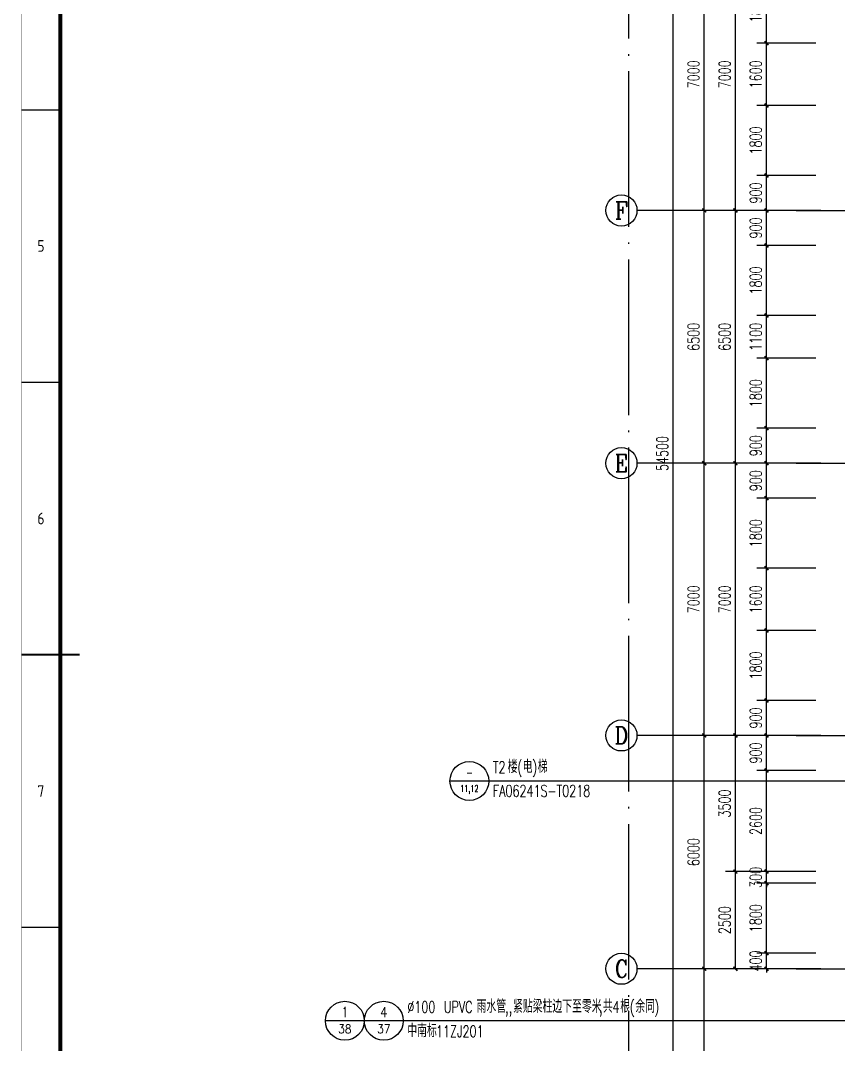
# Model space of a CAD drawing. Extents: x -93062 to 326984, y -142534 to 91021.
# Drawn here: x 124659 to 145689, y 38924 to 65257 of the extents above; entities that cross this region are included whole.
import ezdxf
from ezdxf.enums import TextEntityAlignment as Align

# ---------------------------------------------------------------- set-up
doc = ezdxf.new("R2010")
doc.units = 0
doc.header["$LTSCALE"] = 1000
doc.header["$MEASUREMENT"] = 0
doc.linetypes.add('DOTE', pattern=[2.42, 2, -0.2, 0.02, -0.2])
doc.layers.get('0').update_dxf_attribs({"color": 8})
doc.layers.get('Defpoints').update_dxf_attribs({"color": 8})
for name, color, linetype in [('AXIS', 8, 'Continuous'), ('AXIS_TEXT', 8, 'Continuous'), ('DIM_IDEN', 8, 'Continuous'), ('DOTE', 8, 'DOTE'), ('PUB_DIM', 8, 'Continuous'), ('PUB_TEXT', 8, 'Continuous')]:
    doc.layers.add(name, color=color, linetype=linetype)
doc.styles.add('_TCH_AXIS', font='COMPLEX', dxfattribs={"bigfont": 'GBCBIG'})
doc.styles.add('_TCH_DIM', font='SIMPLEX', dxfattribs={"bigfont": 'GBCBIG'})
doc.styles.add('_TCH_DIM_T3', font='SIMPLEX', dxfattribs={"width": 0.705882, "bigfont": 'GBCBIG'})
doc.styles.add('_TCH_LABEL', font='COMPLEX', dxfattribs={"bigfont": 'GBCBIG'})
doc.styles.add('COMPLEX', font='COMPLEX')
doc.styles.get("Standard").update_dxf_attribs({"font": 'gbenor.shx', "bigfont": 'gbcbig.shx'})
doc.styles.add('TK', font='GEDITXT.SHX', dxfattribs={"width": 0.85, "height": 3.5, "bigfont": 'DXT.SHX'})
doc.dimstyles.new('_TCH_ARCH&&100', dxfattribs={"dimtxt": 297.5, "dimasz": 100, "dimexe": 250, "dimexo": 300, "dimgap": 126.25, "dimtad": 1, "dimdec": 0, "dimzin": 0, "dimdsep": 46, "dimtxsty": '_TCH_DIM_T3', "dimblk": 'ARCHTICK', "dimcen": 0.09, "dimazin": 2, "dimtfac": 1, "dimtdec": 0, "dimtix": 1, "dimtmove": 2, "dimatfit": 3, "dimfxl": 1, "dimtolj": 1, "dimtzin": 0, "dimarcsym": 0})

# ---------------------------------------------------------------- blocks, each defined once
blk = doc.blocks.new('GEDI_WK_A1_V')
at = {"color": 3}
for p, q in [((0, 560.67), (10, 560.67)), ((0, 490.58), (10, 490.58)), ((0, 420.5), (10, 420.5)), ((0, 350.42), (10, 350.42))]:
    blk.add_line(p, q, dxfattribs=at)
for points, const_width in [([(0, 841), (0, 0), (594, 0), (594, 841)], 0.1), ([(10, 816), (10, 10), (584, 10), (584, 816)], 1)]:
    blk.add_lwpolyline(points, close=True, dxfattribs=dict(at, const_width=const_width))
at = {"color": 3, "const_width": 0.5}
blk.add_lwpolyline([(0, 420.5), (15, 420.5)], dxfattribs=at)
at = {"color": 3}
for s, p in [('5', (5, 525.62)), ('6', (5, 455.54)), ('7', (5, 385.46))]:
    blk.add_text(s, height=3, dxfattribs=at).set_placement(p, align=Align.MIDDLE)
blk = doc.blocks.new('A$C711966D6')
blk.add_blockref('GEDI_WK_A1_V', (0, 0))
at = {"style": 'TK', "width": 0.85}
for tag, height, p in [('PROJECTNAME', 4.75, (529, 44)), ('PHASE', 4, (571, 44)), ('DRAWINGNAME', 4.75, (539, 31))]:
    blk.add_attdef(tag, text='', height=height, dxfattribs=at).set_placement(p, align=Align.MIDDLE_CENTER)
for tag, p, height in [('APPROVE', (416, 32.75), 3.5), ('DESIGN', (461, 32.75), 3.5), ('REVIEW1', (416, 25.75), 3.5), ('DRAW', (461, 25.75), 3.5), ('REVIEW2', (416, 18.75), 3.5), ('PROPORTION', (461, 18.75), 3.5), ('DRAWINGNUMBER', (511, 18.5), 4), ('CHECK', (416, 11.75), 3.5), ('DATE', (461, 11.75), 3.5), ('VERSION', (577, 11.75), 3.5)]:
    blk.add_attdef(tag, p, '', height=height, dxfattribs=at)
blk = doc.blocks.new('是飞洒发时')
at = {"xscale": 100, "yscale": 100, "zscale": 100}
blk.add_blockref('A$C711966D6', (0, 0), dxfattribs=at)
blk = doc.blocks.new('_ArchTick')
at = {"color": 0, "linetype": 'ByBlock', "const_width": 0.4}
blk.add_lwpolyline([(-0.5, -0.5), (0.5, 0.5)], dxfattribs=at)
blk = doc.blocks.new('*D1085')
at = {"layer": 'AXIS', "color": 0, "lineweight": -2, "transparency": 16777216}
for p, q in [((145102, 43372), (142787, 43372)), ((143037, 40872), (143037, 43372)), ((145102, 40872), (142787, 40872))]:
    blk.add_line(p, q, dxfattribs=at)
at = {"layer": 'Defpoints', "color": 0, "transparency": 16777216}
for p in [(143037, 43372), (145402, 43372), (145402, 40872)]:
    blk.add_point(p, dxfattribs=at)
at = {"layer": 'AXIS', "color": 0, "lineweight": -2, "transparency": 16777216, "xscale": 100, "yscale": 100, "zscale": 100}
for p, rotation in [((143037, 43372), 90), ((143037, 40872), 270)]:
    blk.add_blockref('_ArchTick', p, dxfattribs=dict(at, rotation=rotation))
at = {"layer": 'AXIS', "color": 0, "transparency": 16777216, "insert": (142762, 42122), "char_height": 297.5, "attachment_point": 5, "rotation": 90, "style": '_TCH_DIM_T3'}
blk.add_mtext('\\A1;2500', dxfattribs=at)
blk = doc.blocks.new('*D1086')
at = {"layer": 'AXIS', "color": 0, "lineweight": -2, "transparency": 16777216}
for p, q in [((145102, 46872), (142787, 46872)), ((143037, 43372), (143037, 46872)), ((145102, 43372), (142787, 43372))]:
    blk.add_line(p, q, dxfattribs=at)
at = {"layer": 'Defpoints', "color": 0, "transparency": 16777216}
for p in [(143037, 46872), (145402, 46872), (145402, 43372)]:
    blk.add_point(p, dxfattribs=at)
at = {"layer": 'AXIS', "color": 0, "lineweight": -2, "transparency": 16777216, "xscale": 100, "yscale": 100, "zscale": 100}
for p, rotation in [((143037, 46872), 90), ((143037, 43372), 270)]:
    blk.add_blockref('_ArchTick', p, dxfattribs=dict(at, rotation=rotation))
at = {"layer": 'AXIS', "color": 0, "transparency": 16777216, "insert": (142762, 45122), "char_height": 297.5, "attachment_point": 5, "rotation": 90, "style": '_TCH_DIM_T3'}
blk.add_mtext('\\A1;3500', dxfattribs=at)
blk = doc.blocks.new('*D1087')
at = {"layer": 'AXIS', "color": 0, "lineweight": -2, "transparency": 16777216}
for p, q in [((145102, 53872), (142787, 53872)), ((143037, 46872), (143037, 53872)), ((145102, 46872), (142787, 46872))]:
    blk.add_line(p, q, dxfattribs=at)
at = {"layer": 'Defpoints', "color": 0, "transparency": 16777216}
for p in [(143037, 53872), (145402, 53872), (145402, 46872)]:
    blk.add_point(p, dxfattribs=at)
at = {"layer": 'AXIS', "color": 0, "lineweight": -2, "transparency": 16777216, "xscale": 100, "yscale": 100, "zscale": 100}
for p, rotation in [((143037, 53872), 90), ((143037, 46872), 270)]:
    blk.add_blockref('_ArchTick', p, dxfattribs=dict(at, rotation=rotation))
at = {"layer": 'AXIS', "color": 0, "transparency": 16777216, "insert": (142762, 50372), "char_height": 297.5, "attachment_point": 5, "rotation": 90, "style": '_TCH_DIM_T3'}
blk.add_mtext('\\A1;7000', dxfattribs=at)
blk = doc.blocks.new('*D1088')
at = {"layer": 'AXIS', "color": 0, "lineweight": -2, "transparency": 16777216}
for p, q in [((145102, 60372), (142787, 60372)), ((143037, 53872), (143037, 60372)), ((145102, 53872), (142787, 53872))]:
    blk.add_line(p, q, dxfattribs=at)
at = {"layer": 'Defpoints', "color": 0, "transparency": 16777216}
for p in [(143037, 60372), (145402, 60372), (145402, 53872)]:
    blk.add_point(p, dxfattribs=at)
at = {"layer": 'AXIS', "color": 0, "lineweight": -2, "transparency": 16777216, "xscale": 100, "yscale": 100, "zscale": 100}
for p, rotation in [((143037, 60372), 90), ((143037, 53872), 270)]:
    blk.add_blockref('_ArchTick', p, dxfattribs=dict(at, rotation=rotation))
at = {"layer": 'AXIS', "color": 0, "transparency": 16777216, "insert": (142762, 57122), "char_height": 297.5, "attachment_point": 5, "rotation": 90, "style": '_TCH_DIM_T3'}
blk.add_mtext('\\A1;6500', dxfattribs=at)
blk = doc.blocks.new('*D1089')
at = {"layer": 'AXIS', "color": 0, "lineweight": -2, "transparency": 16777216}
for p, q in [((145102, 67372), (142787, 67372)), ((143037, 60372), (143037, 67372)), ((145102, 60372), (142787, 60372))]:
    blk.add_line(p, q, dxfattribs=at)
at = {"layer": 'Defpoints', "color": 0, "transparency": 16777216}
for p in [(143037, 67372), (145402, 67372), (145402, 60372)]:
    blk.add_point(p, dxfattribs=at)
at = {"layer": 'AXIS', "color": 0, "lineweight": -2, "transparency": 16777216, "xscale": 100, "yscale": 100, "zscale": 100}
for p, rotation in [((143037, 67372), 90), ((143037, 60372), 270)]:
    blk.add_blockref('_ArchTick', p, dxfattribs=dict(at, rotation=rotation))
at = {"layer": 'AXIS', "color": 0, "transparency": 16777216, "insert": (142762, 63872), "char_height": 297.5, "attachment_point": 5, "rotation": 90, "style": '_TCH_DIM_T3'}
blk.add_mtext('\\A1;7000', dxfattribs=at)
blk = doc.blocks.new('*D1113')
at = {"layer": 'AXIS', "color": 0, "lineweight": -2, "transparency": 16777216}
for p, q in [((144437, 81372), (141187, 81372)), ((141437, 26872), (141437, 81372)), ((144437, 26872), (141187, 26872))]:
    blk.add_line(p, q, dxfattribs=at)
at = {"layer": 'Defpoints', "color": 0, "transparency": 16777216}
for p in [(141437, 81372), (144737, 81372), (144737, 26872)]:
    blk.add_point(p, dxfattribs=at)
at = {"layer": 'AXIS', "color": 0, "lineweight": -2, "transparency": 16777216, "xscale": 100, "yscale": 100, "zscale": 100}
for p, rotation in [((141437, 81372), 90), ((141437, 26872), 270)]:
    blk.add_blockref('_ArchTick', p, dxfattribs=dict(at, rotation=rotation))
at = {"layer": 'AXIS', "color": 0, "transparency": 16777216, "insert": (141162, 54122), "char_height": 297.5, "attachment_point": 5, "rotation": 90, "style": '_TCH_DIM_T3'}
blk.add_mtext('\\A1;54500', dxfattribs=at)
blk = doc.blocks.new('*D1121')
at = {"layer": 'Defpoints', "color": 0, "transparency": 16777216}
for p in [(143837, 41272), (145402, 41272), (145402, 40872)]:
    blk.add_point(p, dxfattribs=at)
at = {"layer": 'PUB_DIM', "color": 0, "lineweight": -2, "transparency": 16777216}
for p, q in [((143837, 41272), (143837, 41372)), ((145102, 41272), (143587, 41272)), ((143837, 40872), (143837, 41272)), ((145102, 40872), (143587, 40872)), ((143837, 40872), (143837, 40772))]:
    blk.add_line(p, q, dxfattribs=at)
at = {"layer": 'PUB_DIM', "color": 0, "lineweight": -2, "transparency": 16777216, "xscale": 100, "yscale": 100, "zscale": 100}
for p, rotation in [((143837, 41272), 270), ((143837, 40872), 90)]:
    blk.add_blockref('_ArchTick', p, dxfattribs=dict(at, rotation=rotation))
at = {"layer": 'PUB_DIM', "color": 0, "transparency": 16777216, "insert": (143562, 41072), "char_height": 297.5, "attachment_point": 5, "rotation": 90, "style": '_TCH_DIM_T3'}
blk.add_mtext('\\A1;400', dxfattribs=at)
blk = doc.blocks.new('*D1122')
at = {"layer": 'Defpoints', "color": 0, "transparency": 16777216}
for p in [(143837, 43072), (145402, 43072), (145402, 41272)]:
    blk.add_point(p, dxfattribs=at)
at = {"layer": 'PUB_DIM', "color": 0, "lineweight": -2, "transparency": 16777216}
for p, q in [((145102, 43072), (143587, 43072)), ((143837, 41272), (143837, 43072)), ((145102, 41272), (143587, 41272))]:
    blk.add_line(p, q, dxfattribs=at)
at = {"layer": 'PUB_DIM', "color": 0, "lineweight": -2, "transparency": 16777216, "xscale": 100, "yscale": 100, "zscale": 100}
for p, rotation in [((143837, 43072), 90), ((143837, 41272), 270)]:
    blk.add_blockref('_ArchTick', p, dxfattribs=dict(at, rotation=rotation))
at = {"layer": 'PUB_DIM', "color": 0, "transparency": 16777216, "insert": (143562, 42172), "char_height": 297.5, "attachment_point": 5, "rotation": 90, "style": '_TCH_DIM_T3'}
blk.add_mtext('\\A1;1800', dxfattribs=at)
blk = doc.blocks.new('*D1123')
at = {"layer": 'Defpoints', "color": 0, "transparency": 16777216}
for p in [(143837, 43372), (145402, 43372), (145402, 43072)]:
    blk.add_point(p, dxfattribs=at)
at = {"layer": 'PUB_DIM', "color": 0, "lineweight": -2, "transparency": 16777216}
for p, q in [((143837, 43372), (143837, 43472)), ((145102, 43372), (143587, 43372)), ((143837, 43072), (143837, 43372)), ((145102, 43072), (143587, 43072)), ((143837, 43072), (143837, 42972))]:
    blk.add_line(p, q, dxfattribs=at)
at = {"layer": 'PUB_DIM', "color": 0, "lineweight": -2, "transparency": 16777216, "xscale": 100, "yscale": 100, "zscale": 100}
for p, rotation in [((143837, 43372), 270), ((143837, 43072), 90)]:
    blk.add_blockref('_ArchTick', p, dxfattribs=dict(at, rotation=rotation))
at = {"layer": 'PUB_DIM', "color": 0, "transparency": 16777216, "insert": (143562, 43222), "char_height": 297.5, "attachment_point": 5, "rotation": 90, "style": '_TCH_DIM_T3'}
blk.add_mtext('\\A1;300', dxfattribs=at)
blk = doc.blocks.new('*D1124')
at = {"layer": 'Defpoints', "color": 0, "transparency": 16777216}
for p in [(143837, 45972), (145402, 45972), (145402, 43372)]:
    blk.add_point(p, dxfattribs=at)
at = {"layer": 'PUB_DIM', "color": 0, "lineweight": -2, "transparency": 16777216}
for p, q in [((145102, 45972), (143587, 45972)), ((143837, 43372), (143837, 45972)), ((145102, 43372), (143587, 43372))]:
    blk.add_line(p, q, dxfattribs=at)
at = {"layer": 'PUB_DIM', "color": 0, "lineweight": -2, "transparency": 16777216, "xscale": 100, "yscale": 100, "zscale": 100}
for p, rotation in [((143837, 45972), 90), ((143837, 43372), 270)]:
    blk.add_blockref('_ArchTick', p, dxfattribs=dict(at, rotation=rotation))
at = {"layer": 'PUB_DIM', "color": 0, "transparency": 16777216, "insert": (143562, 44672), "char_height": 297.5, "attachment_point": 5, "rotation": 90, "style": '_TCH_DIM_T3'}
blk.add_mtext('\\A1;2600', dxfattribs=at)
blk = doc.blocks.new('*D1125')
at = {"layer": 'Defpoints', "color": 0, "transparency": 16777216}
for p in [(143837, 46872), (145402, 46872), (145402, 45972)]:
    blk.add_point(p, dxfattribs=at)
at = {"layer": 'PUB_DIM', "color": 0, "lineweight": -2, "transparency": 16777216}
for p, q in [((145102, 46872), (143587, 46872)), ((143837, 45972), (143837, 46872)), ((145102, 45972), (143587, 45972))]:
    blk.add_line(p, q, dxfattribs=at)
at = {"layer": 'PUB_DIM', "color": 0, "lineweight": -2, "transparency": 16777216, "xscale": 100, "yscale": 100, "zscale": 100}
for p, rotation in [((143837, 46872), 90), ((143837, 45972), 270)]:
    blk.add_blockref('_ArchTick', p, dxfattribs=dict(at, rotation=rotation))
at = {"layer": 'PUB_DIM', "color": 0, "transparency": 16777216, "insert": (143562, 46422), "char_height": 297.5, "attachment_point": 5, "rotation": 90, "style": '_TCH_DIM_T3'}
blk.add_mtext('\\A1;900', dxfattribs=at)
blk = doc.blocks.new('*D1126')
at = {"layer": 'Defpoints', "color": 0, "transparency": 16777216}
for p in [(143837, 47772), (145402, 47772), (145402, 46872)]:
    blk.add_point(p, dxfattribs=at)
at = {"layer": 'PUB_DIM', "color": 0, "lineweight": -2, "transparency": 16777216}
for p, q in [((145102, 47772), (143587, 47772)), ((143837, 46872), (143837, 47772)), ((145102, 46872), (143587, 46872))]:
    blk.add_line(p, q, dxfattribs=at)
at = {"layer": 'PUB_DIM', "color": 0, "lineweight": -2, "transparency": 16777216, "xscale": 100, "yscale": 100, "zscale": 100}
for p, rotation in [((143837, 47772), 90), ((143837, 46872), 270)]:
    blk.add_blockref('_ArchTick', p, dxfattribs=dict(at, rotation=rotation))
at = {"layer": 'PUB_DIM', "color": 0, "transparency": 16777216, "insert": (143562, 47322), "char_height": 297.5, "attachment_point": 5, "rotation": 90, "style": '_TCH_DIM_T3'}
blk.add_mtext('\\A1;900', dxfattribs=at)
blk = doc.blocks.new('*D1127')
at = {"layer": 'Defpoints', "color": 0, "transparency": 16777216}
for p in [(143837, 49572), (145402, 49572), (145402, 47772)]:
    blk.add_point(p, dxfattribs=at)
at = {"layer": 'PUB_DIM', "color": 0, "lineweight": -2, "transparency": 16777216}
for p, q in [((145102, 49572), (143587, 49572)), ((143837, 47772), (143837, 49572)), ((145102, 47772), (143587, 47772))]:
    blk.add_line(p, q, dxfattribs=at)
at = {"layer": 'PUB_DIM', "color": 0, "lineweight": -2, "transparency": 16777216, "xscale": 100, "yscale": 100, "zscale": 100}
for p, rotation in [((143837, 49572), 90), ((143837, 47772), 270)]:
    blk.add_blockref('_ArchTick', p, dxfattribs=dict(at, rotation=rotation))
at = {"layer": 'PUB_DIM', "color": 0, "transparency": 16777216, "insert": (143562, 48672), "char_height": 297.5, "attachment_point": 5, "rotation": 90, "style": '_TCH_DIM_T3'}
blk.add_mtext('\\A1;1800', dxfattribs=at)
blk = doc.blocks.new('*D1128')
at = {"layer": 'Defpoints', "color": 0, "transparency": 16777216}
for p in [(143837, 51172), (145402, 51172), (145402, 49572)]:
    blk.add_point(p, dxfattribs=at)
at = {"layer": 'PUB_DIM', "color": 0, "lineweight": -2, "transparency": 16777216}
for p, q in [((145102, 51172), (143587, 51172)), ((143837, 49572), (143837, 51172)), ((145102, 49572), (143587, 49572))]:
    blk.add_line(p, q, dxfattribs=at)
at = {"layer": 'PUB_DIM', "color": 0, "lineweight": -2, "transparency": 16777216, "xscale": 100, "yscale": 100, "zscale": 100}
for p, rotation in [((143837, 51172), 90), ((143837, 49572), 270)]:
    blk.add_blockref('_ArchTick', p, dxfattribs=dict(at, rotation=rotation))
at = {"layer": 'PUB_DIM', "color": 0, "transparency": 16777216, "insert": (143562, 50372), "char_height": 297.5, "attachment_point": 5, "rotation": 90, "style": '_TCH_DIM_T3'}
blk.add_mtext('\\A1;1600', dxfattribs=at)
blk = doc.blocks.new('*D1129')
at = {"layer": 'Defpoints', "color": 0, "transparency": 16777216}
for p in [(143837, 52972), (145402, 52972), (145402, 51172)]:
    blk.add_point(p, dxfattribs=at)
at = {"layer": 'PUB_DIM', "color": 0, "lineweight": -2, "transparency": 16777216}
for p, q in [((145102, 52972), (143587, 52972)), ((143837, 51172), (143837, 52972)), ((145102, 51172), (143587, 51172))]:
    blk.add_line(p, q, dxfattribs=at)
at = {"layer": 'PUB_DIM', "color": 0, "lineweight": -2, "transparency": 16777216, "xscale": 100, "yscale": 100, "zscale": 100}
for p, rotation in [((143837, 52972), 90), ((143837, 51172), 270)]:
    blk.add_blockref('_ArchTick', p, dxfattribs=dict(at, rotation=rotation))
at = {"layer": 'PUB_DIM', "color": 0, "transparency": 16777216, "insert": (143562, 52072), "char_height": 297.5, "attachment_point": 5, "rotation": 90, "style": '_TCH_DIM_T3'}
blk.add_mtext('\\A1;1800', dxfattribs=at)
blk = doc.blocks.new('*D1130')
at = {"layer": 'Defpoints', "color": 0, "transparency": 16777216}
for p in [(143837, 53872), (145402, 53872), (145402, 52972)]:
    blk.add_point(p, dxfattribs=at)
at = {"layer": 'PUB_DIM', "color": 0, "lineweight": -2, "transparency": 16777216}
for p, q in [((145102, 53872), (143587, 53872)), ((143837, 52972), (143837, 53872)), ((145102, 52972), (143587, 52972))]:
    blk.add_line(p, q, dxfattribs=at)
at = {"layer": 'PUB_DIM', "color": 0, "lineweight": -2, "transparency": 16777216, "xscale": 100, "yscale": 100, "zscale": 100}
for p, rotation in [((143837, 53872), 90), ((143837, 52972), 270)]:
    blk.add_blockref('_ArchTick', p, dxfattribs=dict(at, rotation=rotation))
at = {"layer": 'PUB_DIM', "color": 0, "transparency": 16777216, "insert": (143562, 53422), "char_height": 297.5, "attachment_point": 5, "rotation": 90, "style": '_TCH_DIM_T3'}
blk.add_mtext('\\A1;900', dxfattribs=at)
blk = doc.blocks.new('*D1131')
at = {"layer": 'Defpoints', "color": 0, "transparency": 16777216}
for p in [(143837, 54772), (145402, 54772), (145402, 53872)]:
    blk.add_point(p, dxfattribs=at)
at = {"layer": 'PUB_DIM', "color": 0, "lineweight": -2, "transparency": 16777216}
for p, q in [((145102, 54772), (143587, 54772)), ((143837, 53872), (143837, 54772)), ((145102, 53872), (143587, 53872))]:
    blk.add_line(p, q, dxfattribs=at)
at = {"layer": 'PUB_DIM', "color": 0, "lineweight": -2, "transparency": 16777216, "xscale": 100, "yscale": 100, "zscale": 100}
for p, rotation in [((143837, 54772), 90), ((143837, 53872), 270)]:
    blk.add_blockref('_ArchTick', p, dxfattribs=dict(at, rotation=rotation))
at = {"layer": 'PUB_DIM', "color": 0, "transparency": 16777216, "insert": (143562, 54322), "char_height": 297.5, "attachment_point": 5, "rotation": 90, "style": '_TCH_DIM_T3'}
blk.add_mtext('\\A1;900', dxfattribs=at)
blk = doc.blocks.new('*D1132')
at = {"layer": 'Defpoints', "color": 0, "transparency": 16777216}
for p in [(143837, 56572), (145402, 56572), (145402, 54772)]:
    blk.add_point(p, dxfattribs=at)
at = {"layer": 'PUB_DIM', "color": 0, "lineweight": -2, "transparency": 16777216}
for p, q in [((145102, 56572), (143587, 56572)), ((143837, 54772), (143837, 56572)), ((145102, 54772), (143587, 54772))]:
    blk.add_line(p, q, dxfattribs=at)
at = {"layer": 'PUB_DIM', "color": 0, "lineweight": -2, "transparency": 16777216, "xscale": 100, "yscale": 100, "zscale": 100}
for p, rotation in [((143837, 56572), 90), ((143837, 54772), 270)]:
    blk.add_blockref('_ArchTick', p, dxfattribs=dict(at, rotation=rotation))
at = {"layer": 'PUB_DIM', "color": 0, "transparency": 16777216, "insert": (143562, 55672), "char_height": 297.5, "attachment_point": 5, "rotation": 90, "style": '_TCH_DIM_T3'}
blk.add_mtext('\\A1;1800', dxfattribs=at)
blk = doc.blocks.new('*D1133')
at = {"layer": 'Defpoints', "color": 0, "transparency": 16777216}
for p in [(143837, 57672), (145402, 57672), (145402, 56572)]:
    blk.add_point(p, dxfattribs=at)
at = {"layer": 'PUB_DIM', "color": 0, "lineweight": -2, "transparency": 16777216}
for p, q in [((145102, 57672), (143587, 57672)), ((143837, 56572), (143837, 57672)), ((145102, 56572), (143587, 56572))]:
    blk.add_line(p, q, dxfattribs=at)
at = {"layer": 'PUB_DIM', "color": 0, "lineweight": -2, "transparency": 16777216, "xscale": 100, "yscale": 100, "zscale": 100}
for p, rotation in [((143837, 57672), 90), ((143837, 56572), 270)]:
    blk.add_blockref('_ArchTick', p, dxfattribs=dict(at, rotation=rotation))
at = {"layer": 'PUB_DIM', "color": 0, "transparency": 16777216, "insert": (143562, 57122), "char_height": 297.5, "attachment_point": 5, "rotation": 90, "style": '_TCH_DIM_T3'}
blk.add_mtext('\\A1;1100', dxfattribs=at)
blk = doc.blocks.new('*D1134')
at = {"layer": 'Defpoints', "color": 0, "transparency": 16777216}
for p in [(143837, 59472), (145402, 59472), (145402, 57672)]:
    blk.add_point(p, dxfattribs=at)
at = {"layer": 'PUB_DIM', "color": 0, "lineweight": -2, "transparency": 16777216}
for p, q in [((145102, 59472), (143587, 59472)), ((143837, 57672), (143837, 59472)), ((145102, 57672), (143587, 57672))]:
    blk.add_line(p, q, dxfattribs=at)
at = {"layer": 'PUB_DIM', "color": 0, "lineweight": -2, "transparency": 16777216, "xscale": 100, "yscale": 100, "zscale": 100}
for p, rotation in [((143837, 59472), 90), ((143837, 57672), 270)]:
    blk.add_blockref('_ArchTick', p, dxfattribs=dict(at, rotation=rotation))
at = {"layer": 'PUB_DIM', "color": 0, "transparency": 16777216, "insert": (143562, 58572), "char_height": 297.5, "attachment_point": 5, "rotation": 90, "style": '_TCH_DIM_T3'}
blk.add_mtext('\\A1;1800', dxfattribs=at)
blk = doc.blocks.new('*D1135')
at = {"layer": 'Defpoints', "color": 0, "transparency": 16777216}
for p in [(143837, 60372), (145402, 60372), (145402, 59472)]:
    blk.add_point(p, dxfattribs=at)
at = {"layer": 'PUB_DIM', "color": 0, "lineweight": -2, "transparency": 16777216}
for p, q in [((145102, 60372), (143587, 60372)), ((143837, 59472), (143837, 60372)), ((145102, 59472), (143587, 59472))]:
    blk.add_line(p, q, dxfattribs=at)
at = {"layer": 'PUB_DIM', "color": 0, "lineweight": -2, "transparency": 16777216, "xscale": 100, "yscale": 100, "zscale": 100}
for p, rotation in [((143837, 60372), 90), ((143837, 59472), 270)]:
    blk.add_blockref('_ArchTick', p, dxfattribs=dict(at, rotation=rotation))
at = {"layer": 'PUB_DIM', "color": 0, "transparency": 16777216, "insert": (143562, 59922), "char_height": 297.5, "attachment_point": 5, "rotation": 90, "style": '_TCH_DIM_T3'}
blk.add_mtext('\\A1;900', dxfattribs=at)
blk = doc.blocks.new('*D1136')
at = {"layer": 'Defpoints', "color": 0, "transparency": 16777216}
for p in [(143837, 61272), (145402, 61272), (145402, 60372)]:
    blk.add_point(p, dxfattribs=at)
at = {"layer": 'PUB_DIM', "color": 0, "lineweight": -2, "transparency": 16777216}
for p, q in [((145102, 61272), (143587, 61272)), ((143837, 60372), (143837, 61272)), ((145102, 60372), (143587, 60372))]:
    blk.add_line(p, q, dxfattribs=at)
at = {"layer": 'PUB_DIM', "color": 0, "lineweight": -2, "transparency": 16777216, "xscale": 100, "yscale": 100, "zscale": 100}
for p, rotation in [((143837, 61272), 90), ((143837, 60372), 270)]:
    blk.add_blockref('_ArchTick', p, dxfattribs=dict(at, rotation=rotation))
at = {"layer": 'PUB_DIM', "color": 0, "transparency": 16777216, "insert": (143562, 60822), "char_height": 297.5, "attachment_point": 5, "rotation": 90, "style": '_TCH_DIM_T3'}
blk.add_mtext('\\A1;900', dxfattribs=at)
blk = doc.blocks.new('*D1137')
at = {"layer": 'Defpoints', "color": 0, "transparency": 16777216}
for p in [(143837, 63072), (145402, 63072), (145402, 61272)]:
    blk.add_point(p, dxfattribs=at)
at = {"layer": 'PUB_DIM', "color": 0, "lineweight": -2, "transparency": 16777216}
for p, q in [((145102, 63072), (143587, 63072)), ((143837, 61272), (143837, 63072)), ((145102, 61272), (143587, 61272))]:
    blk.add_line(p, q, dxfattribs=at)
at = {"layer": 'PUB_DIM', "color": 0, "lineweight": -2, "transparency": 16777216, "xscale": 100, "yscale": 100, "zscale": 100}
for p, rotation in [((143837, 63072), 90), ((143837, 61272), 270)]:
    blk.add_blockref('_ArchTick', p, dxfattribs=dict(at, rotation=rotation))
at = {"layer": 'PUB_DIM', "color": 0, "transparency": 16777216, "insert": (143562, 62172), "char_height": 297.5, "attachment_point": 5, "rotation": 90, "style": '_TCH_DIM_T3'}
blk.add_mtext('\\A1;1800', dxfattribs=at)
blk = doc.blocks.new('*D1138')
at = {"layer": 'Defpoints', "color": 0, "transparency": 16777216}
for p in [(143837, 64672), (145402, 64672), (145402, 63072)]:
    blk.add_point(p, dxfattribs=at)
at = {"layer": 'PUB_DIM', "color": 0, "lineweight": -2, "transparency": 16777216}
for p, q in [((145102, 64672), (143587, 64672)), ((143837, 63072), (143837, 64672)), ((145102, 63072), (143587, 63072))]:
    blk.add_line(p, q, dxfattribs=at)
at = {"layer": 'PUB_DIM', "color": 0, "lineweight": -2, "transparency": 16777216, "xscale": 100, "yscale": 100, "zscale": 100}
for p, rotation in [((143837, 64672), 90), ((143837, 63072), 270)]:
    blk.add_blockref('_ArchTick', p, dxfattribs=dict(at, rotation=rotation))
at = {"layer": 'PUB_DIM', "color": 0, "transparency": 16777216, "insert": (143562, 63872), "char_height": 297.5, "attachment_point": 5, "rotation": 90, "style": '_TCH_DIM_T3'}
blk.add_mtext('\\A1;1600', dxfattribs=at)
blk = doc.blocks.new('*D1139')
at = {"layer": 'Defpoints', "color": 0, "transparency": 16777216}
for p in [(143837, 66472), (145402, 66472), (145402, 64672)]:
    blk.add_point(p, dxfattribs=at)
at = {"layer": 'PUB_DIM', "color": 0, "lineweight": -2, "transparency": 16777216}
for p, q in [((145102, 66472), (143587, 66472)), ((143837, 64672), (143837, 66472)), ((145102, 64672), (143587, 64672))]:
    blk.add_line(p, q, dxfattribs=at)
at = {"layer": 'PUB_DIM', "color": 0, "lineweight": -2, "transparency": 16777216, "xscale": 100, "yscale": 100, "zscale": 100}
for p, rotation in [((143837, 66472), 90), ((143837, 64672), 270)]:
    blk.add_blockref('_ArchTick', p, dxfattribs=dict(at, rotation=rotation))
at = {"layer": 'PUB_DIM', "color": 0, "transparency": 16777216, "insert": (143562, 65572), "char_height": 297.5, "attachment_point": 5, "rotation": 90, "style": '_TCH_DIM_T3'}
blk.add_mtext('\\A1;1800', dxfattribs=at)
blk = doc.blocks.new('*D1174')
at = {"layer": 'AXIS', "color": 0, "lineweight": -2, "transparency": 16777216}
for p, q in [((145237, 40872), (141987, 40872)), ((142237, 33872), (142237, 40872)), ((145237, 33872), (141987, 33872))]:
    blk.add_line(p, q, dxfattribs=at)
at = {"layer": 'Defpoints', "color": 0, "transparency": 16777216}
for p in [(142237, 40872), (145537, 40872), (145537, 33872)]:
    blk.add_point(p, dxfattribs=at)
at = {"layer": 'AXIS', "color": 0, "lineweight": -2, "transparency": 16777216, "xscale": 100, "yscale": 100, "zscale": 100}
for p, rotation in [((142237, 40872), 90), ((142237, 33872), 270)]:
    blk.add_blockref('_ArchTick', p, dxfattribs=dict(at, rotation=rotation))
at = {"layer": 'AXIS', "color": 0, "transparency": 16777216, "insert": (141962, 37372), "char_height": 297.5, "attachment_point": 5, "rotation": 90, "style": '_TCH_DIM_T3'}
blk.add_mtext('\\A1;7000', dxfattribs=at)
blk = doc.blocks.new('*D1175')
at = {"layer": 'AXIS', "color": 0, "lineweight": -2, "transparency": 16777216}
for p, q in [((145237, 46872), (141987, 46872)), ((142237, 40872), (142237, 46872)), ((145237, 40872), (141987, 40872))]:
    blk.add_line(p, q, dxfattribs=at)
at = {"layer": 'Defpoints', "color": 0, "transparency": 16777216}
for p in [(142237, 46872), (145537, 46872), (145537, 40872)]:
    blk.add_point(p, dxfattribs=at)
at = {"layer": 'AXIS', "color": 0, "lineweight": -2, "transparency": 16777216, "xscale": 100, "yscale": 100, "zscale": 100}
for p, rotation in [((142237, 46872), 90), ((142237, 40872), 270)]:
    blk.add_blockref('_ArchTick', p, dxfattribs=dict(at, rotation=rotation))
at = {"layer": 'AXIS', "color": 0, "transparency": 16777216, "insert": (141962, 43872), "char_height": 297.5, "attachment_point": 5, "rotation": 90, "style": '_TCH_DIM_T3'}
blk.add_mtext('\\A1;6000', dxfattribs=at)
blk = doc.blocks.new('*D1176')
at = {"layer": 'AXIS', "color": 0, "lineweight": -2, "transparency": 16777216}
for p, q in [((145237, 53872), (141987, 53872)), ((142237, 46872), (142237, 53872)), ((145237, 46872), (141987, 46872))]:
    blk.add_line(p, q, dxfattribs=at)
at = {"layer": 'Defpoints', "color": 0, "transparency": 16777216}
for p in [(142237, 53872), (145537, 53872), (145537, 46872)]:
    blk.add_point(p, dxfattribs=at)
at = {"layer": 'AXIS', "color": 0, "lineweight": -2, "transparency": 16777216, "xscale": 100, "yscale": 100, "zscale": 100}
for p, rotation in [((142237, 53872), 90), ((142237, 46872), 270)]:
    blk.add_blockref('_ArchTick', p, dxfattribs=dict(at, rotation=rotation))
at = {"layer": 'AXIS', "color": 0, "transparency": 16777216, "insert": (141962, 50372), "char_height": 297.5, "attachment_point": 5, "rotation": 90, "style": '_TCH_DIM_T3'}
blk.add_mtext('\\A1;7000', dxfattribs=at)
blk = doc.blocks.new('*D1177')
at = {"layer": 'AXIS', "color": 0, "lineweight": -2, "transparency": 16777216}
for p, q in [((145237, 60372), (141987, 60372)), ((142237, 53872), (142237, 60372)), ((145237, 53872), (141987, 53872))]:
    blk.add_line(p, q, dxfattribs=at)
at = {"layer": 'Defpoints', "color": 0, "transparency": 16777216}
for p in [(142237, 60372), (145537, 60372), (145537, 53872)]:
    blk.add_point(p, dxfattribs=at)
at = {"layer": 'AXIS', "color": 0, "lineweight": -2, "transparency": 16777216, "xscale": 100, "yscale": 100, "zscale": 100}
for p, rotation in [((142237, 60372), 90), ((142237, 53872), 270)]:
    blk.add_blockref('_ArchTick', p, dxfattribs=dict(at, rotation=rotation))
at = {"layer": 'AXIS', "color": 0, "transparency": 16777216, "insert": (141962, 57122), "char_height": 297.5, "attachment_point": 5, "rotation": 90, "style": '_TCH_DIM_T3'}
blk.add_mtext('\\A1;6500', dxfattribs=at)
blk = doc.blocks.new('*D1178')
at = {"layer": 'AXIS', "color": 0, "lineweight": -2, "transparency": 16777216}
for p, q in [((145237, 67372), (141987, 67372)), ((142237, 60372), (142237, 67372)), ((145237, 60372), (141987, 60372))]:
    blk.add_line(p, q, dxfattribs=at)
at = {"layer": 'Defpoints', "color": 0, "transparency": 16777216}
for p in [(142237, 67372), (145537, 67372), (145537, 60372)]:
    blk.add_point(p, dxfattribs=at)
at = {"layer": 'AXIS', "color": 0, "lineweight": -2, "transparency": 16777216, "xscale": 100, "yscale": 100, "zscale": 100}
for p, rotation in [((142237, 67372), 90), ((142237, 60372), 270)]:
    blk.add_blockref('_ArchTick', p, dxfattribs=dict(at, rotation=rotation))
at = {"layer": 'AXIS', "color": 0, "transparency": 16777216, "insert": (141962, 63872), "char_height": 297.5, "attachment_point": 5, "rotation": 90, "style": '_TCH_DIM_T3'}
blk.add_mtext('\\A1;7000', dxfattribs=at)
blk = doc.blocks.new('_AXISO')
blk.add_circle((0, 0), 0.5)
at = {"layer": 'AXIS_TEXT', "style": 'COMPLEX', "width": 1.041667}
blk.add_attdef('A', text='', height=0.56, dxfattribs=at).set_placement((-0.25, -0.28), (0.25, -0.28), align=Align.FIT)

msp = doc.modelspace()

# ---------------------------------------------------------------- linework, layer by layer
at = {"layer": 'AXIS'}
for p, q in [((143403, 60372.1), (140508.5, 60372.1)), ((143403, 53872.1), (140508.5, 53872.1)), ((143403, 46872.1), (140508.5, 46872.1)), ((143403, 40872.1), (140508.5, 40872.1))]:
    msp.add_line(p, q, dxfattribs=at)
at = {"layer": 'DIM_IDEN'}
for p, q in [((136699.7, 45700), (135699.7, 45700)), ((146339.8, 45700), (136699.7, 45700)), ((133498.5, 39534.6), (132498.5, 39534.6)), ((134498.5, 39534.6), (133498.5, 39534.6)), ((147456.3, 39534.6), (134498.5, 39534.6))]:
    msp.add_line(p, q, dxfattribs=at)
for centre in [(136199.7, 45700), (132998.5, 39534.6), (133998.5, 39534.6)]:
    msp.add_circle(centre, 500, dxfattribs=at)
at = {"layer": 'DOTE', "ltscale": 2}
msp.add_line((140289.4, 83312), (140289.4, 19595.7), dxfattribs=at)
at = {"layer": 'DOTE'}
for p, q in [((144600.9, 60372.1), (173506.9, 60372.1)), ((144600.9, 53872.1), (173506.9, 53872.1)), ((144600.9, 46872.1), (173506.9, 46872.1)), ((144600.9, 40872.1), (173506.9, 40872.1))]:
    msp.add_line(p, q, dxfattribs=at)

# ---------------------------------------------------------------- block references
msp.add_blockref('是飞洒发时', (124684, 6896))
at = {"layer": 'AXIS'}
ref = msp.add_blockref('_AXISO', (140108.5, 60372.1), dxfattribs=dict(at, xscale=800, yscale=800, zscale=800))
ref.add_attrib('A', 'F', dxfattribs={"layer": 'AXIS_TEXT', "height": 445.4, "style": '_TCH_AXIS'}).set_placement((139938.8, 60149.3), (140278.2, 60149.3), align=Align.FIT)
ref = msp.add_blockref('_AXISO', (140108.5, 53872.1), dxfattribs=dict(at, xscale=800, yscale=800, zscale=800))
ref.add_attrib('A', 'E', dxfattribs={"layer": 'AXIS_TEXT', "height": 445.4, "style": '_TCH_AXIS'}).set_placement((139938.8, 53649.3), (140278.2, 53649.3), align=Align.FIT)
ref = msp.add_blockref('_AXISO', (140108.5, 46872.1), dxfattribs=dict(at, xscale=800, yscale=800, zscale=800))
ref.add_attrib('A', 'D', dxfattribs={"layer": 'AXIS_TEXT', "height": 435.3, "style": '_TCH_AXIS'}).set_placement((139932.3, 46654.4), (140284.7, 46654.4), align=Align.FIT)
ref = msp.add_blockref('_AXISO', (140108.5, 40872.1), dxfattribs=dict(at, xscale=800, yscale=800, zscale=800))
ref.add_attrib('A', 'C', dxfattribs={"layer": 'AXIS_TEXT', "height": 455.7, "style": '_TCH_AXIS'}).set_placement((139945.7, 40644.2), (140271.2, 40644.2), align=Align.FIT)

# ---------------------------------------------------------------- texts
at = {"layer": 'PUB_TEXT', "style": '_TCH_DIM', "width": 0.705882}
for s, p in [('T2', (136804.7, 45904.2)), ('(', (137430.4, 45904.2)), (')', (137816.1, 45904.2)), ('FA06241S-T0218', (136804.7, 45297.5)), ('%%c100', (134603.5, 39738.8)), ('UPVC', (135543.5, 39738.8)), ('4', (139878.2, 39738.8)), ('(', (140323.9, 39738.8)), (')', (140955.4, 39738.8)), (',,', (137120.7, 39738.8)), (',', (139532.4, 39738.8)), ('11ZJ201', (135340.7, 39113.1))]:
    msp.add_text(s, height=297.5, dxfattribs=at).set_placement(p)
at = {"layer": 'PUB_TEXT', "style": '_TCH_DIM'}
for s, height, p in [('楼', 337.6, (137184.7, 45904.2)), ('电', 337.6, (137570.4, 45904.2)), ('梯', 337.6, (137956.1, 45904.2)), ('雨水管', 337.59, (136383.5, 39738.8)), ('紧贴梁柱边下至零米', 337.59, (137320.7, 39738.8)), ('共', 337.6, (139632.4, 39738.8)), ('根', 337.6, (140078.2, 39738.8)), ('余同', 337.59, (140463.9, 39738.8)), ('中南标', 337.59, (134603.5, 39113.1))]:
    msp.add_text(s, height=height, dxfattribs=at).set_placement(p)
at = {"layer": 'PUB_TEXT', "style": '_TCH_LABEL'}
for s, height, width, p, p2 in [('-', 261, 0.777778, (136112.7, 45792.5), (136286.7, 45792.5)), ('11,12', 171.51, 0.84, (135966.4, 45420.2), (136432.9, 45420.2))]:
    msp.add_text(s, height=height, dxfattribs=dict(at, width=width)).set_placement(p, p2, align=Align.FIT)
for s, height, p, p2 in [('1', 267.7, (132941.1, 39626.2), (133055.9, 39626.2)), ('4', 257.7, (133900.3, 39627.7), (134096.7, 39627.7)), ('38', 221.93, (132824.1, 39214), (133172.9, 39214)), ('37', 221.93, (133824.1, 39214), (134172.9, 39214))]:
    msp.add_text(s, height=height, dxfattribs=at).set_placement(p, p2, align=Align.FIT)

# ---------------------------------------------------------------- dimensions: what is measured, and where the dimension line sits
at = {"layer": 'AXIS'}
for p1, p2, distance, picture, middle in [((144737.5, 26872.1), (144737.5, 81372.1), 3300, '*D1113', (141162.5, 54122.1)), ((145537.5, 60372.1), (145537.5, 67372.1), 3300, '*D1178', (141962.5, 63872.1)), ((145401.6, 60372.1), (145401.6, 67372.1), 2364.1, '*D1089', (142762.5, 63872.1)), ((145537.5, 53872.1), (145537.5, 60372.1), 3300, '*D1177', (141962.5, 57122.1)), ((145401.6, 53872.1), (145401.6, 60372.1), 2364.1, '*D1088', (142762.5, 57122.1)), ((145537.5, 46872.1), (145537.5, 53872.1), 3300, '*D1176', (141962.5, 50372.1)), ((145401.6, 46872.1), (145401.6, 53872.1), 2364.1, '*D1087', (142762.5, 50372.1)), ((145537.5, 40872.1), (145537.5, 46872.1), 3300, '*D1175', (141962.5, 43872.1)), ((145401.6, 43372.1), (145401.6, 46872.1), 2364.1, '*D1086', (142762.5, 45122.1)), ((145401.6, 40872.1), (145401.6, 43372.1), 2364.1, '*D1085', (142762.5, 42122.1)), ((145537.5, 33872.1), (145537.5, 40872.1), 3300, '*D1174', (141962.5, 37372.1))]:
    dim = msp.add_aligned_dim(p1=p1, p2=p2, distance=distance, dimstyle='_TCH_ARCH&&100', dxfattribs=at)
    dim.commit()
    dim.dimension.update_dxf_attribs({"geometry": picture, "text_midpoint": middle})
at = {"layer": 'PUB_DIM'}
for p1, p2, picture, middle in [((145401.6, 64672.1), (145401.6, 66472.1), '*D1139', (143562.5, 65572.1)), ((145401.6, 63072.1), (145401.6, 64672.1), '*D1138', (143562.5, 63872.1)), ((145401.6, 61272.1), (145401.6, 63072.1), '*D1137', (143562.5, 62172.1)), ((145401.6, 60372.1), (145401.6, 61272.1), '*D1136', (143562.5, 60822.1)), ((145401.6, 59472.1), (145401.6, 60372.1), '*D1135', (143562.5, 59922.1)), ((145401.6, 57672.1), (145401.6, 59472.1), '*D1134', (143562.5, 58572.1)), ((145401.6, 56572.1), (145401.6, 57672.1), '*D1133', (143562.5, 57122.1)), ((145401.6, 54772.1), (145401.6, 56572.1), '*D1132', (143562.5, 55672.1)), ((145401.6, 53872.1), (145401.6, 54772.1), '*D1131', (143562.5, 54322.1)), ((145401.6, 52972.1), (145401.6, 53872.1), '*D1130', (143562.5, 53422.1)), ((145401.6, 51172.1), (145401.6, 52972.1), '*D1129', (143562.5, 52072.1)), ((145401.6, 49572.1), (145401.6, 51172.1), '*D1128', (143562.5, 50372.1)), ((145401.6, 47772.1), (145401.6, 49572.1), '*D1127', (143562.5, 48672.1)), ((145401.6, 46872.1), (145401.6, 47772.1), '*D1126', (143562.5, 47322.1)), ((145401.6, 45971.8), (145401.6, 46872.1), '*D1125', (143562.5, 46421.9)), ((145401.6, 43372.1), (145401.6, 45971.8), '*D1124', (143562.5, 44671.9)), ((145401.6, 43072.1), (145401.6, 43372.1), '*D1123', (143562.5, 43222.1)), ((145401.6, 41272.1), (145401.6, 43072.1), '*D1122', (143562.5, 42172.1)), ((145401.6, 40872.1), (145401.6, 41272.1), '*D1121', (143562.5, 41072.1))]:
    dim = msp.add_aligned_dim(p1=p1, p2=p2, distance=1564.1, dimstyle='_TCH_ARCH&&100', dxfattribs=at)
    dim.commit()
    dim.dimension.update_dxf_attribs({"geometry": picture, "text_midpoint": middle})

doc.saveas('drawing.dxf')
